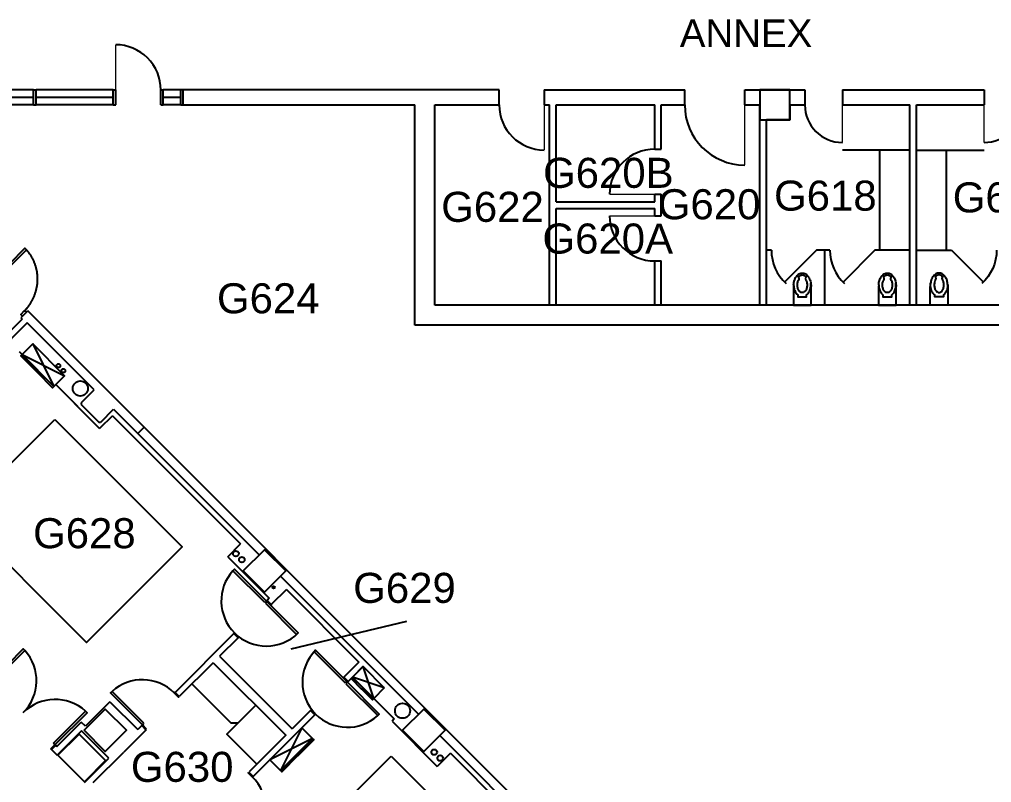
# Model space of a CAD drawing. Header units: inches. Extents: x -3386 to 4701, y -741 to 3764.
# Drawn here: x -1297 to -520, y 952 to 1562 of the extents above; entities that cross this region are included whole.
import ezdxf
from ezdxf.enums import TextEntityAlignment as Align

# ---------------------------------------------------------------- set-up
doc = ezdxf.new("R2010")
doc.units = ezdxf.units.IN
doc.header["$LTSCALE"] = 96
doc.header["$MEASUREMENT"] = 0
doc.layers.get('0').update_dxf_attribs({"linetype": 'CONTINUOUS'})
for name, color, linetype in [('A-ANNO-ROOM', 4, 'CONTINUOUS'), ('A-ANNO-TEXT', 4, 'CONTINUOUS'), ('A-COLS', 5, 'CONTINUOUS'), ('A-DOOR', 2, 'CONTINUOUS'), ('A-FLOR-CASE', 3, 'CONTINUOUS'), ('A-FLOR-PFIX', 2, 'CONTINUOUS'), ('A-GLAZ', 2, 'CONTINUOUS'), ('A-GLAZ-SILL', 1, 'CONTINUOUS'), ('A-WALL-FULL', 6, 'CONTINUOUS')]:
    doc.layers.add(name, color=color, linetype=linetype)
doc.styles.add('ARIAL', font='arial.ttf')

# ---------------------------------------------------------------- blocks, each defined once
blk = doc.blocks.new('45S1')
blk.add_line((-0.5, 0), (0.207, 0.707))
blk.add_arc((-0.5, 0), 1, 0, 47.7263)
blk = doc.blocks.new('P2477016')
for p, q in [((-2.504894, -21.068753), (-2.504894, -21.068753)), ((-3.603083, -23.831759), (-3.603083, -23.831759))]:
    blk.add_line(p, q)
for points in [[(-6.93083, -16.399601, -0.022673), (-7, -14.875), (-7, 0), (-3.020761, 0), (0, 0), (3.020761, 0), (7, 0), (7, -14.875)], [(-6.937926, -16.211212, -0.074934), (-6.387938, -12.562014, -0.085426), (-4.920528, -9.670474, -0.066386), (-3.550098, -8.264603), (-3.550098, -6.711212), (3.449902, -6.711212), (3.449902, -8.264603, -0.066386), (4.820333, -9.670474, -0.085426), (6.287743, -12.562014, -0.111314), (6.709134, -17.991061)], [(3.991504, -23.722377, -0.562484), (3.158962, -23.529526), (2.424162, -21.300368, -0.238976), (2.492058, -20.853364, 0.08035), (3.421006, -18.976205, 0.074934), (3.837731, -16.211212, 0.074934), (3.421006, -13.446218, 0.085426), (2.414145, -11.462194, 0.066386), (1.597345, -10.624271, 0.330534), (-1.69754, -10.624271, 0.066386), (-2.51434, -11.462194, 0.085426), (-3.521201, -13.446218, 0.074934), (-3.937926, -16.211212, 0.074934), (-3.521201, -18.976205, 0.08035), (-2.592253, -20.853364, -0.238976), (-2.524357, -21.300368), (-3.250575, -23.503493, -0.549653), (-4.069149, -23.710095)], [(0, -25.75, 0.143932), (2.498761, -25.015482, 0.107177), (4.949747, -22.564786, 0.077997), (6.431696, -19.212481, 0.065232), (7, -14.875)], [(-2.976493, -22.67201, 0.063273), (-1.687041, -23.754089, 0.143932), (0, -24.25)], [(0, -24.25, 0.143932), (1.687041, -23.754089, 0.059203), (2.902316, -22.750942)], [(-4.023967, -23.748064, 0.06085), (-2.498761, -25.015482, 0.143932), (0, -25.75)]]:
    blk.add_lwpolyline(points, format="xyb")
for centre, radius, start, end in [((5.443363, -16.211212), 12.38129, 180, 197.141641), ((2.746106, -17.043143), 9.558648, 197.141641, 216.672481), ((1.035634, -18.316811), 7.426057, 216.672481, 226.574161)]:
    blk.add_arc(centre, radius, start, end)
blk = doc.blocks.new('WC')
at = {"layer": 'A-FLOR-PFIX', "rotation": 90}
blk.add_blockref('P2477016', (0, 0), dxfattribs=at)

msp = doc.modelspace()

# ---------------------------------------------------------------- linework, layer by layer
at = {"layer": 'A-ANNO-ROOM'}
msp.add_line((-987.74, 1080.74), (-1080.22, 1058.81), dxfattribs=at)
at = {"layer": 'A-COLS'}
for p, q in [((-1247.7, 1255.76), (-1237.56, 1265.89)), ((-1247.91, 1255.54), (-1247.91, 1254.13)), ((-1247.86, 1254.18), (-1233.72, 1240.04)), ((-1232.14, 1240.2), (-1221.89, 1250.46)), ((-1233.72, 1240.04), (-1232.31, 1240.04))]:
    msp.add_line(p, q, dxfattribs=at)
for points in [[(-705.51, 1481.52), (-681.51, 1481.52), (-681.51, 1505.52), (-705.51, 1505.52)], [(-1118.27, 1121.27), (-1101.3, 1138.24), (-1084.32, 1121.27), (-1101.3, 1104.3)], [(-1245.55, 993.99), (-1228.57, 1010.96), (-1211.6, 993.99), (-1228.57, 977.02)], [(-990.99, 993.99), (-974.02, 1010.96), (-957.05, 993.99), (-974.02, 977.02)]]:
    msp.add_lwpolyline(points, close=True, dxfattribs=at)
at = {"layer": 'A-DOOR', "const_width": 1}
for points in [[(-1220.22, 1505.52), (-1220.22, 1541.61)], [(-877.75, 1493.52), (-877.75, 1457.52)], [(-717.51, 1493.52), (-717.51, 1445.52)], [(-789.51, 1422.15), (-825.51, 1422.15)], [(-789.51, 1404.9), (-825.51, 1404.9)]]:
    msp.add_lwpolyline(points, dxfattribs=at)
at = {"layer": 'A-DOOR'}
for points in [[(-1317.01, 1352.35), (-1291.55, 1377.81), (-1292.76, 1379.02), (-1318.21, 1353.56)], [(-1101.07, 1095.96), (-1126.53, 1121.42), (-1125.29, 1122.66), (-1099.83, 1097.2)], [(-1100.63, 1095.52), (-1075.64, 1070.54), (-1074.41, 1071.77), (-1099.39, 1096.76)], [(-1318.35, 1032.3), (-1292.9, 1057.76), (-1294.14, 1058.99), (-1319.59, 1033.54)], [(-1036.72, 1031.62), (-1061.71, 1056.6), (-1060.47, 1057.84), (-1035.49, 1032.85)], [(-1036.28, 1031.17), (-1010.82, 1005.72), (-1009.59, 1006.95), (-1035.04, 1032.41)], [(-1197.71, 999.56), (-1223.16, 1025.02), (-1224.4, 1023.78), (-1198.94, 998.33)], [(-1269.86, 983.8), (-1244.4, 1009.26), (-1243.16, 1008.02), (-1268.62, 982.57)]]:
    msp.add_lwpolyline(points, close=True, dxfattribs=at)
for centre, radius, start, end in [((-1220.22, 1505.61), 36, 359.86114, 89.99499), ((-877.75, 1493.52), 36, 180, 270), ((-717.51, 1493.52), 48, 180, 270), ((-789.51, 1422.15), 36, 90, 180), ((-789.51, 1404.9), 36, 180, 270), ((-1099.83, 1097.2), 36.04, 137.78319, 225.00017), ((-1099.83, 1097.2), 36, 225.00017, 314.99826), ((-1319.59, 1033.54), 36.04, 314.99983, 42.21681), ((-1035.04, 1032.41), 36, 135.00174, 224.99983), ((-1198.94, 998.33), 36.04, 45.00017, 132.21715), ((-1268.62, 982.57), 36.04, 47.78285, 134.99983), ((-1035.04, 1032.41), 36.04, 224.99983, 312.21698), ((-1136.3, 931.16), 36.04, 317.78319, 45.00017)]:
    msp.add_arc(centre, radius, start, end, dxfattribs=at)
msp.add_open_spline([(-1293.38, 1328.73), (-1286.77, 1335.34), (-1284.13, 1344.24), (-1281.48, 1353.15), (-1283.46, 1362.1), (-1285.44, 1371.06), (-1291.55, 1377.81)], degree=2, knots=[0, 0, 0, 0.336824, 0.336824, 0.670224, 0.670224, 1, 1, 1], dxfattribs=at)
at = {"layer": 'A-FLOR-CASE'}
for p, q in [((-609.51, 1377.52), (-609.51, 1457.52)), ((-556.26, 1377.52), (-556.26, 1457.52)), ((-1286.57, 1302.64), (-1269.6, 1268.69)), ((-1296.12, 1293.08), (-1283.54, 1280.49)), ((-1295.06, 1294.15), (-1261.11, 1277.18)), ((-1283.29, 1280.24), (-1270.67, 1267.63)), ((-1014.07, 1019.44), (-1022.56, 1044.89)), ((-1023.7, 1026.92), (-1032.11, 1035.34)), ((-1005.58, 1027.92), (-1031.04, 1036.41)), ((-1159.31, 1031), (-1127.94, 999.63)), ((-1015.14, 1018.37), (-1023.54, 1026.76)), ((-1122.7, 999.63), (-1127.94, 999.63)), ((-1071.58, 995.87), (-1088.55, 961.93)), ((-1063.09, 987.39), (-1097.04, 970.41)), ((-1062.02, 986.31), (-1074.61, 973.72)), ((-1074.86, 973.48), (-1087.48, 960.86))]:
    msp.add_line(p, q, dxfattribs=at)
for points in [[(-1286.57, 1302.64), (-1295.06, 1294.15), (-1269.6, 1268.69), (-1261.11, 1277.18)], [(-1295.24, 1293.96), (-1296.12, 1293.08), (-1283.51, 1280.46), (-1282.62, 1281.34)], [(-1282.41, 1281.13), (-1283.29, 1280.24), (-1270.67, 1267.63), (-1269.79, 1268.51)], [(-1268.96, 1242.25), (-1167.14, 1140.42), (-1243.51, 1064.05), (-1345.33, 1165.88)], [(-1005.58, 1027.92), (-1014.07, 1019.44), (-1031.04, 1036.41), (-1022.56, 1044.89)], [(-1022.81, 1027.81), (-1023.7, 1026.92), (-1032.11, 1035.34), (-1031.23, 1036.22)], [(-1014.26, 1019.25), (-1015.14, 1018.37), (-1023.56, 1026.78), (-1022.67, 1027.67)], [(-1108.36, 1014), (-1084.36, 989.99), (-1107.45, 966.89), (-1131.46, 990.9)], [(-1071.58, 995.87), (-1063.09, 987.39), (-1088.55, 961.93), (-1097.04, 970.41)], [(-1249.55, 990.97), (-1228.34, 969.75), (-1245.31, 952.78), (-1266.52, 973.99)], [(-1062.91, 987.19), (-1062.02, 986.31), (-1074.64, 973.69), (-1075.53, 974.58)], [(-1075.74, 974.36), (-1074.86, 973.48), (-1087.48, 960.86), (-1088.36, 961.74)], [(-1000.07, 973.35), (-898.25, 871.53), (-974.61, 795.16), (-1076.44, 896.98)]]:
    msp.add_lwpolyline(points, close=True, dxfattribs=at)
at = {"layer": 'A-FLOR-PFIX'}
for p, q in [((-585.51, 1457.52), (-639.51, 1457.52)), ((-580.26, 1457.52), (-526.26, 1457.52)), ((-696.26, 1377.52), (-700.26, 1377.52)), ((-649.51, 1377.52), (-660.26, 1377.52)), ((-653.51, 1333.52), (-653.51, 1377.52)), ((-585.51, 1377.52), (-613.51, 1377.52)), ((-580.26, 1377.52), (-552.26, 1377.52))]:
    msp.add_line(p, q, dxfattribs=at)
at = {"layer": 'A-FLOR-PFIX', "const_width": 1}
for points in [[(-639.51, 1493.52), (-639.51, 1463.52)], [(-526.26, 1493.52), (-526.26, 1463.52)]]:
    msp.add_lwpolyline(points, dxfattribs=at)
at = {"layer": 'A-FLOR-PFIX'}
for centre, start, end in [((-639.51, 1493.52), 180, 270), ((-526.26, 1493.52), 270, 0)]:
    msp.add_arc(centre, 30, start, end, dxfattribs=at)
at = {"layer": 'A-GLAZ'}
for p, q in [((-1285.89, 1499.52), (-1346.56, 1499.52)), ((-1222.22, 1499.52), (-1283.89, 1499.52)), ((-1168.22, 1499.52), (-1182.22, 1499.52))]:
    msp.add_line(p, q, dxfattribs=at)
at = {"layer": 'A-GLAZ-SILL'}
for p, q in [((-1285.89, 1505.52), (-1346.56, 1505.52)), ((-1222.22, 1505.52), (-1283.89, 1505.52)), ((-1168.22, 1505.52), (-1182.22, 1505.52)), ((-1285.89, 1493.52), (-1346.56, 1493.52)), ((-1222.22, 1493.52), (-1283.89, 1493.52)), ((-1168.22, 1493.52), (-1182.22, 1493.52))]:
    msp.add_line(p, q, dxfattribs=at)
at = {"layer": 'A-WALL-FULL'}
for p, q in [((-1285.89, 1505.52), (-1283.89, 1505.52)), ((-1285.89, 1493.52), (-1285.89, 1505.52)), ((-1283.89, 1493.52), (-1283.89, 1505.52)), ((-1222.22, 1493.52), (-1222.22, 1505.52)), ((-1222.22, 1505.52), (-1220.22, 1505.52)), ((-1220.22, 1493.52), (-1220.22, 1505.52)), ((-1184.22, 1493.52), (-1184.22, 1505.52)), ((-1184.22, 1505.52), (-1182.22, 1505.52)), ((-1182.22, 1493.52), (-1182.22, 1505.52)), ((-1168.22, 1493.52), (-1168.22, 1505.52)), ((-913.75, 1505.52), (-1168.22, 1505.52)), ((-1166.22, 1493.52), (-1166.22, 1505.52)), ((-913.75, 1493.52), (-913.75, 1505.52)), ((-877.75, 1505.52), (-877.75, 1493.52)), ((-877.75, 1505.52), (-765.51, 1505.52)), ((-765.51, 1493.52), (-765.51, 1505.52)), ((-717.51, 1505.52), (-669.51, 1505.52)), ((-717.51, 1493.52), (-717.51, 1505.52)), ((-669.51, 1505.52), (-669.51, 1493.52)), ((-639.51, 1505.52), (-526.26, 1505.52)), ((-639.51, 1505.52), (-639.51, 1493.52)), ((-526.26, 1505.52), (-526.26, 1493.52)), ((-1285.89, 1493.52), (-1283.89, 1493.52)), ((-1222.22, 1493.52), (-1220.22, 1493.52)), ((-1184.22, 1493.52), (-1182.22, 1493.52)), ((-1168.22, 1493.52), (-981.1, 1493.52)), ((-981.1, 1317.52), (-981.1, 1493.52)), ((-965.1, 1333.52), (-965.1, 1493.52)), ((-965.1, 1493.52), (-913.75, 1493.52)), ((-877.75, 1493.52), (-873.51, 1493.52)), ((-873.51, 1333.52), (-873.51, 1493.52)), ((-868.26, 1493.52), (-789.51, 1493.52)), ((-868.26, 1416.15), (-868.26, 1493.52)), ((-789.51, 1458.15), (-789.51, 1493.52)), ((-784.26, 1493.52), (-765.51, 1493.52)), ((-784.26, 1458.15), (-784.26, 1493.52)), ((-717.51, 1493.52), (-705.51, 1493.52)), ((-705.51, 1333.52), (-705.51, 1493.52)), ((-681.51, 1493.52), (-669.51, 1493.52)), ((-681.51, 1493.52), (-681.51, 1481.52)), ((-639.51, 1493.52), (-585.51, 1493.52)), ((-585.51, 1333.52), (-585.51, 1493.52)), ((-580.26, 1333.52), (-580.26, 1493.52)), ((-580.26, 1493.52), (-526.26, 1493.52)), ((-700.26, 1333.52), (-700.26, 1481.52)), ((-681.51, 1481.52), (-700.26, 1481.52)), ((-789.51, 1458.15), (-784.26, 1458.15)), ((-789.51, 1416.15), (-789.51, 1422.15)), ((-789.51, 1422.15), (-784.26, 1422.15)), ((-784.26, 1404.9), (-784.26, 1422.15)), ((-868.26, 1416.15), (-789.51, 1416.15)), ((-868.26, 1333.52), (-868.26, 1410.9)), ((-868.26, 1410.9), (-789.51, 1410.9)), ((-789.51, 1404.9), (-789.51, 1410.9)), ((-789.51, 1404.9), (-784.26, 1404.9)), ((-789.51, 1333.52), (-789.51, 1368.9)), ((-789.51, 1368.9), (-784.26, 1368.9)), ((-784.26, 1333.52), (-784.26, 1368.9)), ((-1291.6, 1327.9), (-1290.47, 1329.03)), ((-893.21, 931.84), (-1290.47, 1329.03)), ((-1290.47, 1329.03), (-1257.75, 1296.32)), ((-464.51, 1333.52), (-965.1, 1333.52)), ((-1295.05, 1322.42), (-1323.5, 1293.97)), ((-1294.78, 1324.72), (-1296.06, 1323.44)), ((-1296.06, 1323.44), (-1295.05, 1322.42)), ((-1291.03, 1319.37), (-1428.53, 1181.88)), ((-1237.56, 1265.89), (-1291.03, 1319.37)), ((-464.51, 1317.52), (-981.1, 1317.52)), ((-1295.05, 1294.15), (-1297.17, 1296.26)), ((-1268.19, 1270.1), (-1233.1, 1235)), ((-1253.35, 1255.25), (-1233.1, 1235)), ((-1222.8, 1245.3), (-1233.1, 1235)), ((-1222.8, 1245.3), (-1120.38, 1142.89)), ((-1221.89, 1250.46), (-1105.49, 1134.04)), ((-1197.52, 1236.19), (-1202.57, 1231.14)), ((-1130.69, 1132.58), (-1120.38, 1142.89)), ((-1130.69, 1132.58), (-1097.57, 1099.46)), ((-1088.52, 1117.07), (-978.22, 1006.75)), ((-1083.85, 1106.47), (-1095.94, 1094.37)), ((-1083.85, 1106.47), (-1025.87, 1048.48)), ((-1097.57, 1099.46), (-1099.3, 1097.73)), ((-1125.82, 1071.21), (-1172.84, 1024.19)), ((-1122.46, 1067.85), (-1137.19, 1053.13)), ((-1137.19, 1053.13), (-1079.2, 995.14)), ((-1142.34, 1047.97), (-1169.48, 1020.83)), ((-1142.34, 1047.97), (-1084.36, 989.99)), ((-1025.87, 1048.48), (-1038.49, 1035.86)), ((-1030.85, 1036.6), (-1022.37, 1045.08)), ((-1030.85, 1036.6), (-1035.04, 1032.41)), ((-1014.07, 1019.44), (-997.63, 1003)), ((-1224.87, 1016.79), (-1244.42, 997.23)), ((-1224.87, 1016.79), (-1202.55, 994.47)), ((-1117.3, 1005.03), (-1122.7, 999.63)), ((-1061.03, 1006.42), (-1110.21, 957.24)), ((-1064.48, 1009.87), (-1079.2, 995.14)), ((-997.63, 1003), (-999.38, 1001.26)), ((-1267.17, 981.12), (-1247.74, 1000.55)), ((-1244.42, 997.23), (-1247.74, 1000.55)), ((-1199.35, 997.67), (-1202.55, 994.47)), ((-999.38, 1001.26), (-963.23, 965.1)), ((-1247.65, 993.57), (-1267.08, 974.14)), ((-1225.73, 971.65), (-1247.65, 993.57)), ((-1196, 994.32), (-1213.72, 976.59)), ((-1107.45, 966.89), (-1131.46, 990.9)), ((-1084.36, 989.99), (-1113.66, 960.69)), ((-1084.36, 989.99), (-1084.36, 989.99)), ((-961.25, 989.78), (-937.58, 966.1)), ((-1268.09, 982.04), (-1267.17, 981.12)), ((-1271.54, 978.59), (-1267.08, 974.14)), ((-1245.16, 952.22), (-1225.73, 971.65)), ((-1238.18, 952.13), (-1213.72, 976.59)), ((-952.73, 975.61), (-963.23, 965.1)), ((-952.73, 975.61), (-861.97, 884.85)), ((-850.95, 879.46), (-937.58, 966.1))]:
    msp.add_line(p, q, dxfattribs=at)
for points in [[(-1293.01, 1329.32), (-1291.6, 1327.9), (-1294.78, 1324.72), (-1296.19, 1326.14)], [(-1096.39, 1093.75), (-1099.83, 1097.2), (-1099.3, 1097.73), (-1095.85, 1094.28)], [(-1122.37, 1067.77), (-1125.82, 1071.21), (-1125.29, 1071.74), (-1121.84, 1068.3)], [(-1038.49, 1035.86), (-1035.04, 1032.41), (-1034.51, 1032.94), (-1037.96, 1036.39)], [(-1169.51, 1020.87), (-1172.96, 1024.31), (-1173.49, 1023.78), (-1170.04, 1020.34)], [(-1064.48, 1009.87), (-1061.03, 1006.42), (-1060.5, 1006.95), (-1063.95, 1010.4)], [(-1195.5, 994.88), (-1198.94, 998.33), (-1199.47, 997.8), (-1196.03, 994.35)], [(-1272.07, 979.12), (-1268.62, 982.57), (-1268.09, 982.04), (-1271.54, 978.59)], [(-1113.76, 960.59), (-1110.31, 957.14), (-1110.84, 956.61), (-1114.29, 960.06)]]:
    msp.add_lwpolyline(points, close=True, dxfattribs=at)
for centre, radius in [((-1266.01, 1285.24), 1.5), ((-1266.01, 1285.24), 1.5), ((-1262.07, 1281.24), 1.5), ((-1262.07, 1281.24), 1.5), ((-1248.52, 1267.01), 6), ((-1124.21, 1135.07), 2.25), ((-1119.43, 1130.31), 2.25), ((-1094.1, 1108.1), 0.9), ((-991.03, 1009.52), 6), ((-965.67, 976.48), 2.25), ((-960.9, 971.73), 2.25)]:
    msp.add_circle(centre, radius, dxfattribs=at)

# ---------------------------------------------------------------- block references
at = {"layer": 'A-FLOR-PFIX', "zscale": 36}
for p, xscale, yscale, rotation in [((-678.26, 1377.52), 36, 36, 179.9999999999997), ((-631.51, 1377.52), 36, 36, 179.9999999999997), ((-534.26, 1377.52), -36, 35.99999999999997, 180)]:
    msp.add_blockref('45S1', p, dxfattribs=dict(at, xscale=xscale, yscale=yscale, rotation=rotation))
at = {"layer": 'A-FLOR-PFIX', "xscale": -1, "rotation": 270}
for p in [(-671.51, 1333.52), (-603.51, 1333.52)]:
    msp.add_blockref('WC', p, dxfattribs=at)
at = {"layer": 'A-FLOR-PFIX', "rotation": 90}
msp.add_blockref('WC', (-562.26, 1333.52), dxfattribs=at)

# ---------------------------------------------------------------- texts
at = {"layer": 'A-ANNO-ROOM', "style": 'ARIAL'}
for s, p in [('G620B', (-826.53, 1427.29)), ('G618', (-653.11, 1409.08)), ('G616', (-510.32, 1407.68)), ('G622', (-919.1, 1400.14)), ('G620', (-746.01, 1402.19)), ('G620A', (-827.01, 1374.8)), ('G624', (-1098.3, 1327.07)), ('G628', (-1245.27, 1139.41)), ('G629', (-989.43, 1095.74)), ('G630', (-1167.1, 952.77))]:
    msp.add_text(s, height=24, dxfattribs=at).set_placement(p, align=Align.CENTER)
at = {"layer": 'A-ANNO-TEXT', "style": 'ARIAL'}
msp.add_text('ANNEX', height=22, dxfattribs=at).set_placement((-716.48, 1539.82), align=Align.CENTER)

doc.saveas('drawing.dxf')
